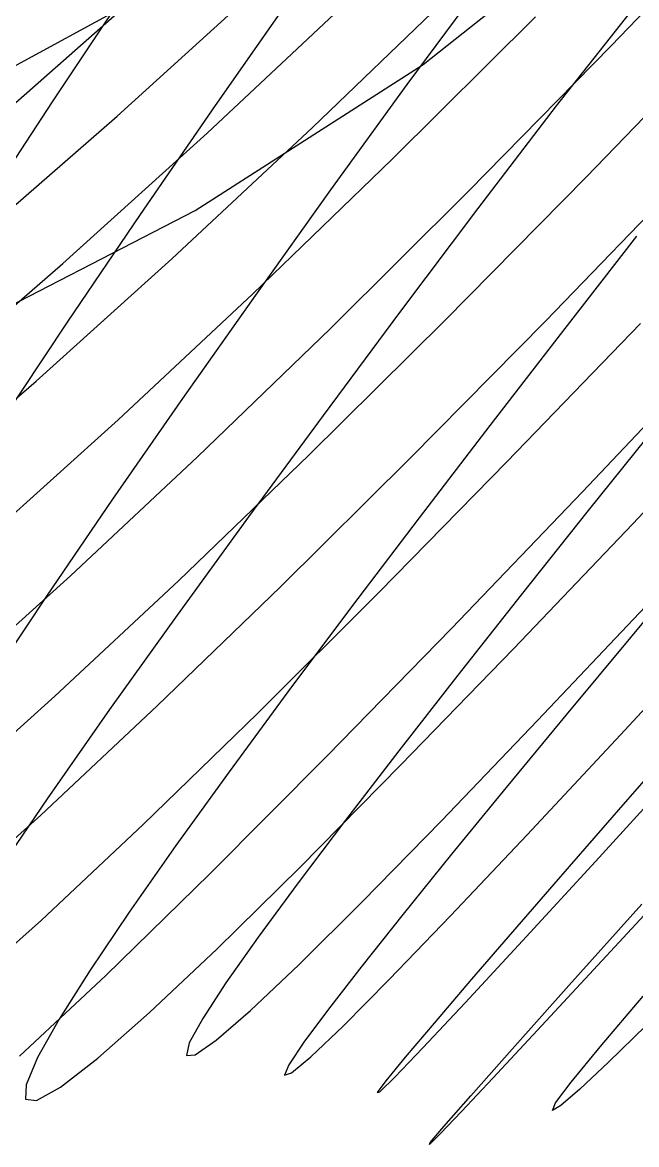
# Model space of a CAD drawing. Extents: x -607 to 1285, y -867 to 355.
# Drawn here: x 49.3 to 145.9, y -859.5 to -682.9 of the extents above; entities that cross this region are included whole.
import ezdxf

# ---------------------------------------------------------------- set-up
doc = ezdxf.new("R2010")
doc.units = 0
for name, color, linetype in [('0_166', 7, 'CONTINUOUS'), ('0_4719', 7, 'CONTINUOUS'), ('0_4822', 7, 'CONTINUOUS'), ('0_4823', 7, 'CONTINUOUS'), ('0_4925', 7, 'CONTINUOUS'), ('0_4926', 7, 'CONTINUOUS'), ('0_4927', 7, 'CONTINUOUS'), ('0_5028', 7, 'CONTINUOUS'), ('0_5029', 7, 'CONTINUOUS'), ('0_5030', 7, 'CONTINUOUS'), ('0_5031', 7, 'CONTINUOUS'), ('0_5132', 7, 'CONTINUOUS'), ('0_5133', 7, 'CONTINUOUS'), ('0_5134', 7, 'CONTINUOUS'), ('0_5135', 7, 'CONTINUOUS'), ('0_5234', 7, 'CONTINUOUS'), ('0_5235', 7, 'CONTINUOUS'), ('0_5236', 7, 'CONTINUOUS'), ('0_5237', 7, 'CONTINUOUS'), ('0_5238', 7, 'CONTINUOUS'), ('0_5239', 7, 'CONTINUOUS'), ('0_5316', 7, 'CONTINUOUS'), ('0_5317', 7, 'CONTINUOUS'), ('0_5336', 7, 'CONTINUOUS'), ('0_5337', 7, 'CONTINUOUS'), ('0_5338', 7, 'CONTINUOUS'), ('0_5339', 7, 'CONTINUOUS'), ('0_5340', 7, 'CONTINUOUS'), ('0_5341', 7, 'CONTINUOUS'), ('0_5418', 7, 'CONTINUOUS'), ('0_5419', 7, 'CONTINUOUS'), ('0_5420', 7, 'CONTINUOUS'), ('0_5421', 7, 'CONTINUOUS'), ('0_5437', 7, 'CONTINUOUS'), ('0_5438', 7, 'CONTINUOUS'), ('0_5439', 7, 'CONTINUOUS'), ('0_5440', 7, 'CONTINUOUS'), ('0_5441', 7, 'CONTINUOUS'), ('0_5442', 7, 'CONTINUOUS'), ('0_5443', 7, 'CONTINUOUS'), ('0_5520', 7, 'CONTINUOUS'), ('0_5521', 7, 'CONTINUOUS'), ('0_5522', 7, 'CONTINUOUS'), ('0_5523', 7, 'CONTINUOUS'), ('0_5524', 7, 'CONTINUOUS'), ('0_5525', 7, 'CONTINUOUS'), ('0_5526', 7, 'CONTINUOUS'), ('0_5527', 7, 'CONTINUOUS'), ('0_5540', 7, 'CONTINUOUS'), ('0_5541', 7, 'CONTINUOUS'), ('0_5542', 7, 'CONTINUOUS'), ('0_5543', 7, 'CONTINUOUS'), ('0_5544', 7, 'CONTINUOUS'), ('0_5545', 7, 'CONTINUOUS'), ('0_5546', 7, 'CONTINUOUS'), ('0_5623', 7, 'CONTINUOUS'), ('0_5624', 7, 'CONTINUOUS'), ('0_5625', 7, 'CONTINUOUS'), ('0_5626', 7, 'CONTINUOUS'), ('0_5627', 7, 'CONTINUOUS'), ('0_5628', 7, 'CONTINUOUS'), ('0_5629', 7, 'CONTINUOUS'), ('0_5630', 7, 'CONTINUOUS'), ('0_5631', 7, 'CONTINUOUS'), ('0_5632', 7, 'CONTINUOUS'), ('0_5644', 7, 'CONTINUOUS'), ('0_5645', 7, 'CONTINUOUS'), ('0_5646', 7, 'CONTINUOUS'), ('0_5647', 7, 'CONTINUOUS'), ('0_5648', 7, 'CONTINUOUS'), ('0_5649', 7, 'CONTINUOUS'), ('0_5650', 7, 'CONTINUOUS'), ('0_5730', 7, 'CONTINUOUS'), ('0_5731', 7, 'CONTINUOUS'), ('0_5732', 7, 'CONTINUOUS'), ('0_5733', 7, 'CONTINUOUS'), ('0_5734', 7, 'CONTINUOUS'), ('0_5735', 7, 'CONTINUOUS'), ('0_5736', 7, 'CONTINUOUS'), ('0_5737', 7, 'CONTINUOUS'), ('0_5738', 7, 'CONTINUOUS'), ('0_5739', 7, 'CONTINUOUS'), ('0_5740', 7, 'CONTINUOUS'), ('0_5741', 7, 'CONTINUOUS'), ('0_5742', 7, 'CONTINUOUS'), ('0_5743', 7, 'CONTINUOUS'), ('0_5744', 7, 'CONTINUOUS'), ('0_5745', 7, 'CONTINUOUS'), ('0_5746', 7, 'CONTINUOUS'), ('0_5747', 7, 'CONTINUOUS'), ('0_5748', 7, 'CONTINUOUS'), ('0_5749', 7, 'CONTINUOUS'), ('0_5750', 7, 'CONTINUOUS'), ('0_5751', 7, 'CONTINUOUS'), ('0_5752', 7, 'CONTINUOUS'), ('0_5753', 7, 'CONTINUOUS'), ('0_5836', 7, 'CONTINUOUS'), ('0_5837', 7, 'CONTINUOUS'), ('0_5838', 7, 'CONTINUOUS'), ('0_5839', 7, 'CONTINUOUS'), ('0_5840', 7, 'CONTINUOUS'), ('0_5841', 7, 'CONTINUOUS'), ('0_5842', 7, 'CONTINUOUS'), ('0_5843', 7, 'CONTINUOUS'), ('0_5844', 7, 'CONTINUOUS'), ('0_5845', 7, 'CONTINUOUS'), ('0_5846', 7, 'CONTINUOUS'), ('0_5847', 7, 'CONTINUOUS'), ('0_5848', 7, 'CONTINUOUS'), ('0_5849', 7, 'CONTINUOUS'), ('0_5850', 7, 'CONTINUOUS'), ('0_5851', 7, 'CONTINUOUS'), ('0_5852', 7, 'CONTINUOUS'), ('0_5853', 7, 'CONTINUOUS'), ('0_5854', 7, 'CONTINUOUS'), ('0_5855', 7, 'CONTINUOUS'), ('0_5941', 7, 'CONTINUOUS'), ('0_5942', 7, 'CONTINUOUS'), ('0_5943', 7, 'CONTINUOUS'), ('0_5944', 7, 'CONTINUOUS'), ('0_5945', 7, 'CONTINUOUS'), ('0_5946', 7, 'CONTINUOUS'), ('0_5947', 7, 'CONTINUOUS'), ('0_5948', 7, 'CONTINUOUS'), ('0_5949', 7, 'CONTINUOUS'), ('0_5950', 7, 'CONTINUOUS'), ('0_5951', 7, 'CONTINUOUS'), ('0_5952', 7, 'CONTINUOUS'), ('0_5953', 7, 'CONTINUOUS'), ('0_5954', 7, 'CONTINUOUS'), ('0_5955', 7, 'CONTINUOUS'), ('0_5956', 7, 'CONTINUOUS'), ('0_5957', 7, 'CONTINUOUS'), ('0_5958', 7, 'CONTINUOUS'), ('0_5959', 7, 'CONTINUOUS'), ('0_6046', 7, 'CONTINUOUS'), ('0_6047', 7, 'CONTINUOUS'), ('0_6048', 7, 'CONTINUOUS'), ('0_6049', 7, 'CONTINUOUS'), ('0_6050', 7, 'CONTINUOUS'), ('0_6051', 7, 'CONTINUOUS'), ('0_6052', 7, 'CONTINUOUS'), ('0_6053', 7, 'CONTINUOUS'), ('0_6054', 7, 'CONTINUOUS'), ('0_6055', 7, 'CONTINUOUS'), ('0_6056', 7, 'CONTINUOUS'), ('0_6057', 7, 'CONTINUOUS'), ('0_6058', 7, 'CONTINUOUS'), ('0_6059', 7, 'CONTINUOUS'), ('0_6060', 7, 'CONTINUOUS'), ('0_6150', 7, 'CONTINUOUS'), ('0_6151', 7, 'CONTINUOUS'), ('0_6152', 7, 'CONTINUOUS'), ('0_6153', 7, 'CONTINUOUS'), ('0_6154', 7, 'CONTINUOUS'), ('0_6155', 7, 'CONTINUOUS'), ('0_6156', 7, 'CONTINUOUS'), ('0_6157', 7, 'CONTINUOUS'), ('0_6158', 7, 'CONTINUOUS'), ('0_6159', 7, 'CONTINUOUS'), ('0_6160', 7, 'CONTINUOUS'), ('0_6161', 7, 'CONTINUOUS'), ('0_6162', 7, 'CONTINUOUS'), ('0_62', 7, 'CONTINUOUS'), ('0_6256', 7, 'CONTINUOUS'), ('0_6257', 7, 'CONTINUOUS'), ('0_6258', 7, 'CONTINUOUS'), ('0_6259', 7, 'CONTINUOUS'), ('0_6260', 7, 'CONTINUOUS'), ('0_6261', 7, 'CONTINUOUS'), ('0_6262', 7, 'CONTINUOUS'), ('0_6263', 7, 'CONTINUOUS'), ('0_63', 7, 'CONTINUOUS'), ('0_64', 7, 'CONTINUOUS'), ('0_65', 7, 'CONTINUOUS')]:
    doc.layers.add(name, color=color, linetype=linetype)

msp = doc.modelspace()

# ---------------------------------------------------------------- linework, layer by layer
at = {"layer": '0_166'}
msp.add_polyline3d([(37.7403, -695.3213, -3612.6758), (74.9882, -675.0051, -3625.1055)], dxfattribs=at)
at = {"layer": '0_4719'}
msp.add_polyline3d([(47.7924, -695.8756, -2992.7612), (71.2849, -675.1331, -3001.0757)], dxfattribs=at)
at = {"layer": '0_4822'}
msp.add_polyline3d([(41.2071, -717.5911, -2984.5916), (64.1959, -697.5992, -2994.3228)], dxfattribs=at)
at = {"layer": '0_4823'}
msp.add_polyline3d([(64.1959, -697.5992, -2994.3228), (87.8601, -676.1367, -3002.0742)], dxfattribs=at)
at = {"layer": '0_4925'}
msp.add_polyline3d([(33.8027, -739.7229, -2974.535), (55.6616, -720.7861, -2984.9844)], dxfattribs=at)
at = {"layer": '0_4926'}
msp.add_polyline3d([(55.6616, -720.7861, -2984.9844), (78.3335, -700.3061, -2993.4805)], dxfattribs=at)
at = {"layer": '0_4927'}
msp.add_polyline3d([(78.3335, -700.3061, -2993.4805), (101.7168, -678.3899, -3000.0261)], dxfattribs=at)
at = {"layer": '0_5028'}
msp.add_polyline3d([(30.9814, -756.9418, -2962.8125), (51.4327, -739.3068, -2973.9893)], dxfattribs=at)
at = {"layer": '0_5029'}
msp.add_polyline3d([(51.4327, -739.3068, -2973.9893), (72.7884, -720.1003, -2983.2373)], dxfattribs=at)
at = {"layer": '0_5030'}
msp.add_polyline3d([(72.7884, -720.1003, -2983.2373), (94.9499, -699.427, -2990.561)], dxfattribs=at)
at = {"layer": '0_5031'}
msp.add_polyline3d([(94.9499, -699.427, -2990.561), (117.8181, -677.3913, -2995.9656)], dxfattribs=at)
at = {"layer": '0_5132'}
msp.add_polyline3d([(44.0697, -763.6433, -2970.0322), (64.3514, -745.389, -2979.9536)], dxfattribs=at)
at = {"layer": '0_5133'}
msp.add_polyline3d([(64.3514, -745.389, -2979.9536), (85.5045, -725.6293, -2987.8599)], dxfattribs=at)
at = {"layer": '0_5134'}
msp.add_polyline3d([(85.5045, -725.6293, -2987.8599), (107.4347, -704.4686, -2993.7705)], dxfattribs=at)
at = {"layer": '0_5135'}
msp.add_polyline3d([(107.4347, -704.4686, -2993.7705), (130.0479, -682.0109, -2997.7048)], dxfattribs=at)
at = {"layer": '0_5234'}
msp.add_polyline3d([(37.7868, -787.1283, -2966.822), (56.8263, -769.9752, -2977.4668)], dxfattribs=at)
at = {"layer": '0_5235'}
msp.add_polyline3d([(56.8263, -769.9752, -2977.4668), (76.8557, -751.2347, -2986.0344)], dxfattribs=at)
at = {"layer": '0_5236'}
msp.add_polyline3d([(76.8557, -751.2347, -2986.0344), (97.7794, -731.0147, -2992.553)], dxfattribs=at)
at = {"layer": '0_5237'}
msp.add_polyline3d([(97.7794, -731.0147, -2992.553), (119.5017, -709.4232, -2997.051)], dxfattribs=at)
at = {"layer": '0_5238'}
msp.add_polyline3d([(119.5017, -709.4232, -2997.051), (141.9268, -686.568, -2999.5571)], dxfattribs=at)
at = {"layer": '0_5239'}
msp.add_polyline3d([(141.9268, -686.568, -2999.5571), (164.9591, -662.5569, -3000.0994)], dxfattribs=at)
at = {"layer": '0_5316'}
msp.add_polyline3d([(65.8225, -677.5309, -2548.314), (53.9549, -695.3651, -2571.1467)], dxfattribs=at)
at = {"layer": '0_5317'}
msp.add_polyline3d([(53.9549, -695.3651, -2571.1467), (42.3925, -713.0249, -2594.6086)], dxfattribs=at)
at = {"layer": '0_5336'}
msp.add_polyline3d([(36.0211, -805.4351, -2961.525), (54.3654, -788.9168, -2973.5376)], dxfattribs=at)
at = {"layer": '0_5337'}
msp.add_polyline3d([(54.3654, -788.9168, -2973.5376), (73.8394, -770.7227, -2983.4712)], dxfattribs=at)
at = {"layer": '0_5338'}
msp.add_polyline3d([(73.8394, -770.7227, -2983.4712), (94.3401, -750.9678, -2991.3516)], dxfattribs=at)
at = {"layer": '0_5339'}
msp.add_polyline3d([(94.3401, -750.9678, -2991.3516), (115.7641, -729.7668, -2997.2056)], dxfattribs=at)
at = {"layer": '0_5340'}
msp.add_polyline3d([(115.7641, -729.7668, -2997.2056), (138.0082, -707.2349, -3001.0596)], dxfattribs=at)
at = {"layer": '0_5341'}
msp.add_polyline3d([(138.0082, -707.2349, -3001.0596), (160.9694, -683.4866, -3002.9402)], dxfattribs=at)
at = {"layer": '0_5418'}
msp.add_polyline3d([(91.6341, -678.7323, -2540.0425), (79.6309, -695.9349, -2562.1995)], dxfattribs=at)
at = {"layer": '0_5419'}
msp.add_polyline3d([(79.6309, -695.9349, -2562.1995), (67.8166, -713.0917, -2585.1157)], dxfattribs=at)
at = {"layer": '0_5420'}
msp.add_polyline3d([(67.8166, -713.0917, -2585.1157), (56.3357, -730.0215, -2608.6528)], dxfattribs=at)
at = {"layer": '0_5421'}
msp.add_polyline3d([(56.3357, -730.0215, -2608.6528), (45.3327, -746.5432, -2632.6714)], dxfattribs=at)
at = {"layer": '0_5437'}
msp.add_polyline3d([(35.8886, -822.2496, -2956.473), (52.1827, -807.6124, -2969.3408)], dxfattribs=at)
at = {"layer": '0_5438'}
msp.add_polyline3d([(52.1827, -807.6124, -2969.3408), (52.1826, -807.6124, -2969.3408)], dxfattribs=at)
at = {"layer": '0_5439'}
msp.add_polyline3d([(52.1826, -807.6124, -2969.3408), (70.4984, -790.4356, -2980.2397)], dxfattribs=at)
at = {"layer": '0_5440'}
msp.add_polyline3d([(70.4984, -790.4356, -2980.2397), (89.9055, -771.6794, -2989.0498)], dxfattribs=at)
at = {"layer": '0_5441'}
msp.add_polyline3d([(89.9055, -771.6794, -2989.0498), (110.3055, -751.4545, -2995.801)], dxfattribs=at)
at = {"layer": '0_5442'}
msp.add_polyline3d([(110.3055, -751.4545, -2995.801), (131.5999, -729.871, -3000.523)], dxfattribs=at)
at = {"layer": '0_5443'}
msp.add_polyline3d([(131.5999, -729.871, -3000.523), (153.69, -707.0393, -3003.2454)], dxfattribs=at)
at = {"layer": '0_5520'}
msp.add_polyline3d([(121.9446, -676.2134, -2537.786), (109.781, -692.6382, -2557.9707)], dxfattribs=at)
at = {"layer": '0_5521'}
msp.add_polyline3d([(109.781, -692.6382, -2557.9707), (109.7809, -692.6383, -2557.9707)], dxfattribs=at)
at = {"layer": '0_5522'}
msp.add_polyline3d([(109.7809, -692.6383, -2557.9707), (97.7765, -709.2417, -2580.1743)], dxfattribs=at)
at = {"layer": '0_5523'}
msp.add_polyline3d([(97.7765, -709.2417, -2580.1743), (85.9599, -725.7712, -2603.1084)], dxfattribs=at)
at = {"layer": '0_5524'}
msp.add_polyline3d([(85.9599, -725.7712, -2603.1084), (74.474, -742.0501, -2626.6301)], dxfattribs=at)
at = {"layer": '0_5525'}
msp.add_polyline3d([(74.474, -742.0501, -2626.6301), (63.4617, -757.9015, -2650.5957)], dxfattribs=at)
at = {"layer": '0_5526'}
msp.add_polyline3d([(63.4617, -757.9015, -2650.5957), (53.066, -773.1485, -2674.8623)], dxfattribs=at)
at = {"layer": '0_5527'}
msp.add_polyline3d([(53.066, -773.1485, -2674.8623), (43.4297, -787.6144, -2699.2861)], dxfattribs=at)
at = {"layer": '0_5540'}
msp.add_polyline3d([(39.0602, -835.9154, -2952.479), (52.3036, -824.1362, -2965.9062)], dxfattribs=at)
at = {"layer": '0_5541'}
msp.add_polyline3d([(52.3036, -824.1362, -2965.9062), (68.3074, -809.1004, -2977.4844)], dxfattribs=at)
at = {"layer": '0_5542'}
msp.add_polyline3d([(68.3074, -809.1004, -2977.4844), (68.3074, -809.1005, -2977.4844)], dxfattribs=at)
at = {"layer": '0_5543'}
msp.add_polyline3d([(68.3074, -809.1005, -2977.4844), (86.3205, -791.5746, -2987.0225)], dxfattribs=at)
at = {"layer": '0_5544'}
msp.add_polyline3d([(86.3205, -791.5746, -2987.0225), (105.4305, -772.5176, -2994.45)], dxfattribs=at)
at = {"layer": '0_5545'}
msp.add_polyline3d([(105.4305, -772.5176, -2994.45), (125.5388, -752.0409, -2999.8047)], dxfattribs=at)
at = {"layer": '0_5546'}
msp.add_polyline3d([(125.5388, -752.0409, -2999.8047), (146.5464, -730.2562, -3003.1243)], dxfattribs=at)
at = {"layer": '0_5623'}
msp.add_polyline3d([(145.9208, -680.0161, -2534.994), (133.3018, -696.0028, -2552.463)], dxfattribs=at)
at = {"layer": '0_5624'}
msp.add_polyline3d([(133.3018, -696.0028, -2552.463), (120.8928, -712.1953, -2572.967)], dxfattribs=at)
at = {"layer": '0_5625'}
msp.add_polyline3d([(120.8928, -712.1953, -2572.967), (120.8928, -712.1953, -2572.9673)], dxfattribs=at)
at = {"layer": '0_5626'}
msp.add_polyline3d([(120.8928, -712.1953, -2572.9673), (108.6457, -728.5023, -2595.4983)], dxfattribs=at)
at = {"layer": '0_5627'}
msp.add_polyline3d([(108.6457, -728.5023, -2595.4983), (96.5875, -744.7146, -2618.7861)], dxfattribs=at)
at = {"layer": '0_5628'}
msp.add_polyline3d([(96.5875, -744.7146, -2618.7861), (84.8646, -760.6534, -2642.6772)], dxfattribs=at)
at = {"layer": '0_5629'}
msp.add_polyline3d([(84.8646, -760.6534, -2642.6772), (73.6236, -776.1405, -2667.0186)], dxfattribs=at)
at = {"layer": '0_5630'}
msp.add_polyline3d([(73.6236, -776.1405, -2667.0186), (63.0107, -790.9972, -2691.6565)], dxfattribs=at)
at = {"layer": '0_5631'}
msp.add_polyline3d([(63.0107, -790.9972, -2691.6565), (53.1725, -805.0452, -2716.4377)], dxfattribs=at)
at = {"layer": '0_5632'}
msp.add_polyline3d([(53.1725, -805.0452, -2716.4377), (44.2552, -818.1058, -2741.209)], dxfattribs=at)
at = {"layer": '0_5644'}
msp.add_polyline3d([(48.8317, -845.5596, -2969.1565), (62.388, -832.8497, -2981.8423)], dxfattribs=at)
at = {"layer": '0_5645'}
msp.add_polyline3d([(62.388, -832.8497, -2981.8423), (78.7687, -816.832, -2992.5242)], dxfattribs=at)
at = {"layer": '0_5646'}
msp.add_polyline3d([(78.7687, -816.832, -2992.5242), (78.7688, -816.8319, -2992.5242)], dxfattribs=at)
at = {"layer": '0_5647'}
msp.add_polyline3d([(78.7688, -816.8319, -2992.5242), (97.2161, -798.2965, -3001.0522)], dxfattribs=at)
at = {"layer": '0_5648'}
msp.add_polyline3d([(97.2161, -798.2965, -3001.0522), (116.8046, -778.2315, -3007.4092)], dxfattribs=at)
at = {"layer": '0_5649'}
msp.add_polyline3d([(116.8046, -778.2315, -3007.4092), (137.4297, -756.7551, -3011.6401)], dxfattribs=at)
at = {"layer": '0_5650'}
msp.add_polyline3d([(137.4297, -756.7551, -3011.6401), (158.9867, -733.9858, -3013.79)], dxfattribs=at)
at = {"layer": '0_5730'}
msp.add_polyline3d([(145.934, -716.5095, -2596.2917), (134.2759, -731.4906, -2618.045)], dxfattribs=at)
at = {"layer": '0_5731'}
msp.add_polyline3d([(134.2759, -731.4906, -2618.045), (122.8218, -746.3186, -2640.395)], dxfattribs=at)
at = {"layer": '0_5732'}
msp.add_polyline3d([(122.8218, -746.3186, -2640.395), (111.7096, -760.8292, -2663.2012)], dxfattribs=at)
at = {"layer": '0_5733'}
msp.add_polyline3d([(111.7096, -760.8292, -2663.2012), (101.0773, -774.8582, -2686.3232)], dxfattribs=at)
at = {"layer": '0_5734'}
msp.add_polyline3d([(101.0773, -774.8582, -2686.3232), (91.0628, -788.2412, -2709.6204)], dxfattribs=at)
at = {"layer": '0_5735'}
msp.add_polyline3d([(91.0628, -788.2412, -2709.6204), (81.8042, -800.814, -2732.9521)], dxfattribs=at)
at = {"layer": '0_5736'}
msp.add_polyline3d([(81.8042, -800.814, -2732.9521), (73.4394, -812.4124, -2756.178)], dxfattribs=at)
at = {"layer": '0_5737'}
msp.add_polyline3d([(73.4394, -812.4124, -2756.178), (66.1062, -822.872, -2779.1575)], dxfattribs=at)
at = {"layer": '0_5738'}
msp.add_polyline3d([(66.1062, -822.872, -2779.1575), (59.9428, -832.0287, -2801.7498)], dxfattribs=at)
at = {"layer": '0_5739'}
msp.add_polyline3d([(59.9428, -832.0287, -2801.7498), (55.0872, -839.718, -2823.8145)], dxfattribs=at)
at = {"layer": '0_5740'}
msp.add_polyline3d([(55.0872, -839.718, -2823.8145), (51.6771, -845.7759, -2845.2112)], dxfattribs=at)
at = {"layer": '0_5741'}
msp.add_polyline3d([(51.6771, -845.7759, -2845.2112), (49.8507, -850.038, -2865.799)], dxfattribs=at)
at = {"layer": '0_5742'}
msp.add_polyline3d([(49.8507, -850.038, -2865.799), (49.7458, -852.34, -2885.438)], dxfattribs=at)
at = {"layer": '0_5743'}
msp.add_polyline3d([(49.7458, -852.34, -2885.438), (51.5005, -852.5178, -2903.9868)], dxfattribs=at)
at = {"layer": '0_5744'}
msp.add_polyline3d([(51.5005, -852.5178, -2903.9868), (55.2527, -850.407, -2921.3054)], dxfattribs=at)
at = {"layer": '0_5745'}
msp.add_polyline3d([(55.2527, -850.407, -2921.3054), (61.1404, -845.8433, -2937.2532)], dxfattribs=at)
at = {"layer": '0_5746'}
msp.add_polyline3d([(61.1404, -845.8433, -2937.2532), (69.3016, -838.6625, -2951.6895)], dxfattribs=at)
at = {"layer": '0_5747'}
msp.add_polyline3d([(69.3016, -838.6625, -2951.6895), (79.8741, -828.7004, -2964.4736)], dxfattribs=at)
at = {"layer": '0_5748'}
msp.add_polyline3d([(79.8741, -828.7004, -2964.4736), (92.9961, -815.7926, -2975.4653)], dxfattribs=at)
at = {"layer": '0_5749'}
msp.add_polyline3d([(92.9961, -815.7926, -2975.4653), (108.8054, -799.7749, -2984.5237)], dxfattribs=at)
at = {"layer": '0_5750'}
msp.add_polyline3d([(108.8054, -799.7749, -2984.5237), (108.8052, -799.7751, -2984.524)], dxfattribs=at)
at = {"layer": '0_5751'}
msp.add_polyline3d([(108.8052, -799.7751, -2984.524), (126.5491, -781.4499, -2991.5742)], dxfattribs=at)
at = {"layer": '0_5752'}
msp.add_polyline3d([(126.5491, -781.4499, -2991.5742), (145.322, -761.7971, -2996.6562)], dxfattribs=at)
at = {"layer": '0_5753'}
msp.add_polyline3d([(145.322, -761.7971, -2996.6562), (165.0325, -740.9185, -2999.8013)], dxfattribs=at)
at = {"layer": '0_5836'}
msp.add_polyline3d([(149.3205, -745.9706, -2663.0417), (138.3263, -759.6925, -2685.2905)], dxfattribs=at)
at = {"layer": '0_5837'}
msp.add_polyline3d([(138.3263, -759.6925, -2685.2905), (127.7701, -772.9578, -2707.7637)], dxfattribs=at)
at = {"layer": '0_5838'}
msp.add_polyline3d([(127.7701, -772.9578, -2707.7637), (117.7888, -785.6066, -2730.3245)], dxfattribs=at)
at = {"layer": '0_5839'}
msp.add_polyline3d([(117.7888, -785.6066, -2730.3245), (108.5197, -797.4794, -2752.8364)], dxfattribs=at)
at = {"layer": '0_5840'}
msp.add_polyline3d([(108.5197, -797.4794, -2752.8364), (100.0999, -808.4163, -2775.1633)], dxfattribs=at)
at = {"layer": '0_5841'}
msp.add_polyline3d([(100.0999, -808.4163, -2775.1633), (92.6665, -818.2577, -2797.168)], dxfattribs=at)
at = {"layer": '0_5842'}
msp.add_polyline3d([(92.6665, -818.2577, -2797.168), (86.3567, -826.8437, -2818.7146)], dxfattribs=at)
at = {"layer": '0_5843'}
msp.add_polyline3d([(86.3567, -826.8437, -2818.7146), (81.3076, -834.0146, -2839.666)], dxfattribs=at)
at = {"layer": '0_5844'}
msp.add_polyline3d([(81.3076, -834.0146, -2839.666), (77.6563, -839.6108, -2859.8862)], dxfattribs=at)
at = {"layer": '0_5845'}
msp.add_polyline3d([(77.6563, -839.6108, -2859.8862), (75.54, -843.4725, -2879.2383)], dxfattribs=at)
at = {"layer": '0_5846'}
msp.add_polyline3d([(75.54, -843.4725, -2879.2383), (75.0957, -845.4398, -2897.586)], dxfattribs=at)
at = {"layer": '0_5847'}
msp.add_polyline3d([(75.0957, -845.4398, -2897.586), (76.4607, -845.3532, -2914.7925)], dxfattribs=at)
at = {"layer": '0_5848'}
msp.add_polyline3d([(76.4607, -845.3532, -2914.7925), (79.772, -843.0527, -2930.7214)], dxfattribs=at)
at = {"layer": '0_5849'}
msp.add_polyline3d([(79.772, -843.0527, -2930.7214), (85.1668, -838.3789, -2945.2363)], dxfattribs=at)
at = {"layer": '0_5850'}
msp.add_polyline3d([(85.1668, -838.3789, -2945.2363), (92.7823, -831.1718, -2958.2004)], dxfattribs=at)
at = {"layer": '0_5851'}
msp.add_polyline3d([(92.7823, -831.1718, -2958.2004), (102.7555, -821.2716, -2969.4775)], dxfattribs=at)
at = {"layer": '0_5852'}
msp.add_polyline3d([(102.7555, -821.2716, -2969.4775), (115.2236, -808.5188, -2978.931)], dxfattribs=at)
at = {"layer": '0_5853'}
msp.add_polyline3d([(115.2236, -808.5188, -2978.931), (130.3237, -792.7535, -2986.424)], dxfattribs=at)
at = {"layer": '0_5854'}
msp.add_polyline3d([(130.3237, -792.7535, -2986.424), (130.3236, -792.7535, -2986.4238)], dxfattribs=at)
at = {"layer": '0_5855'}
msp.add_polyline3d([(130.3236, -792.7535, -2986.4238), (147.3224, -774.7698, -2991.9417)], dxfattribs=at)
at = {"layer": '0_5941'}
msp.add_polyline3d([(155.6693, -766.8188, -2705.784), (144.9671, -779.6405, -2728.3152)], dxfattribs=at)
at = {"layer": '0_5942'}
msp.add_polyline3d([(144.9671, -779.6405, -2728.3152), (134.8342, -791.8438, -2750.906)], dxfattribs=at)
at = {"layer": '0_5943'}
msp.add_polyline3d([(134.8342, -791.8438, -2750.906), (125.406, -803.2731, -2773.4124)], dxfattribs=at)
at = {"layer": '0_5944'}
msp.add_polyline3d([(125.406, -803.2731, -2773.4124), (116.8183, -813.7732, -2795.6895)], dxfattribs=at)
at = {"layer": '0_5945'}
msp.add_polyline3d([(116.8183, -813.7732, -2795.6895), (109.2067, -823.1887, -2817.593)], dxfattribs=at)
at = {"layer": '0_5946'}
msp.add_polyline3d([(109.2067, -823.1887, -2817.593), (102.7069, -831.364, -2838.9788)], dxfattribs=at)
at = {"layer": '0_5947'}
msp.add_polyline3d([(102.7069, -831.364, -2838.9788), (97.4545, -838.1437, -2859.702)], dxfattribs=at)
at = {"layer": '0_5948'}
msp.add_polyline3d([(97.4545, -838.1437, -2859.702), (93.5852, -843.3726, -2879.6182)], dxfattribs=at)
at = {"layer": '0_5949'}
msp.add_polyline3d([(93.5852, -843.3726, -2879.6182), (91.2347, -846.895, -2898.5833)], dxfattribs=at)
at = {"layer": '0_5950'}
msp.add_polyline3d([(91.2347, -846.895, -2898.5833), (90.5386, -848.5557, -2916.4524)], dxfattribs=at)
at = {"layer": '0_5951'}
msp.add_polyline3d([(90.5386, -848.5557, -2916.4524), (91.6326, -848.1991, -2933.0813)], dxfattribs=at)
at = {"layer": '0_5952'}
msp.add_polyline3d([(91.6326, -848.1991, -2933.0813), (94.6524, -845.6699, -2948.3254)], dxfattribs=at)
at = {"layer": '0_5953'}
msp.add_polyline3d([(94.6524, -845.6699, -2948.3254), (99.7336, -840.8127, -2962.0405)], dxfattribs=at)
at = {"layer": '0_5954'}
msp.add_polyline3d([(99.7336, -840.8127, -2962.0405), (107.0119, -833.4721, -2974.082)], dxfattribs=at)
at = {"layer": '0_5955'}
msp.add_polyline3d([(107.0119, -833.4721, -2974.082), (116.6229, -823.4926, -2984.3057)], dxfattribs=at)
at = {"layer": '0_5956'}
msp.add_polyline3d([(116.6229, -823.4926, -2984.3057), (128.7023, -810.7188, -2992.5664)], dxfattribs=at)
at = {"layer": '0_5957'}
msp.add_polyline3d([(128.7023, -810.7188, -2992.5664), (143.3858, -794.9954, -2998.7205)], dxfattribs=at)
at = {"layer": '0_5958'}
msp.add_polyline3d([(143.3858, -794.9954, -2998.7205), (143.3856, -794.9955, -2998.7205)], dxfattribs=at)
at = {"layer": '0_5959'}
msp.add_polyline3d([(143.3856, -794.9955, -2998.7205), (159.9517, -777.1118, -3002.8008)], dxfattribs=at)
at = {"layer": '0_6046'}
msp.add_polyline3d([(154.4546, -793.7549, -2773.7046), (144.4814, -805.1738, -2796.3564)], dxfattribs=at)
at = {"layer": '0_6047'}
msp.add_polyline3d([(144.4814, -805.1738, -2796.3564), (135.3135, -815.7012, -2818.735)], dxfattribs=at)
at = {"layer": '0_6048'}
msp.add_polyline3d([(135.3135, -815.7012, -2818.735), (127.0921, -825.1788, -2840.6863)], dxfattribs=at)
at = {"layer": '0_6049'}
msp.add_polyline3d([(127.0921, -825.1788, -2840.6863), (119.9581, -833.4486, -2862.0566)], dxfattribs=at)
at = {"layer": '0_6050'}
msp.add_polyline3d([(119.9581, -833.4486, -2862.0566), (114.0527, -840.3523, -2882.6921)], dxfattribs=at)
at = {"layer": '0_6051'}
msp.add_polyline3d([(114.0527, -840.3523, -2882.6921), (109.5168, -845.7316, -2902.4392)], dxfattribs=at)
at = {"layer": '0_6052'}
msp.add_polyline3d([(109.5168, -845.7316, -2902.4392), (106.4916, -849.4283, -2921.1436)], dxfattribs=at)
at = {"layer": '0_6053'}
msp.add_polyline3d([(106.4916, -849.4283, -2921.1436), (105.118, -851.2844, -2938.6519)], dxfattribs=at)
at = {"layer": '0_6054'}
msp.add_polyline3d([(105.118, -851.2844, -2938.6519), (105.5372, -851.1415, -2954.8103)], dxfattribs=at)
at = {"layer": '0_6055'}
msp.add_polyline3d([(105.5372, -851.1415, -2954.8103), (107.8901, -848.8414, -2969.4648)], dxfattribs=at)
at = {"layer": '0_6056'}
msp.add_polyline3d([(107.8901, -848.8414, -2969.4648), (112.3178, -844.2258, -2982.462)], dxfattribs=at)
at = {"layer": '0_6057'}
msp.add_polyline3d([(112.3178, -844.2258, -2982.462), (118.9614, -837.1368, -2993.6475)], dxfattribs=at)
at = {"layer": '0_6058'}
msp.add_polyline3d([(118.9614, -837.1368, -2993.6475), (127.9618, -827.4159, -3002.8682)], dxfattribs=at)
at = {"layer": '0_6059'}
msp.add_polyline3d([(127.9618, -827.4159, -3002.8682), (139.4602, -814.905, -3009.9697)], dxfattribs=at)
at = {"layer": '0_6060'}
msp.add_polyline3d([(139.4602, -814.905, -3009.9697), (153.5976, -799.4458, -3014.7983)], dxfattribs=at)
at = {"layer": '0_6150'}
msp.add_polyline3d([(155.442, -814.358, -2819.2686), (145.8296, -824.7638, -2842.048)], dxfattribs=at)
at = {"layer": '0_6151'}
msp.add_polyline3d([(145.8296, -824.7638, -2842.048), (137.1721, -834.1158, -2864.358)], dxfattribs=at)
at = {"layer": '0_6152'}
msp.add_polyline3d([(137.1721, -834.1158, -2864.358), (129.6156, -842.2538, -2886.0317)], dxfattribs=at)
at = {"layer": '0_6153'}
msp.add_polyline3d([(129.6156, -842.2538, -2886.0317), (123.3064, -849.0177, -2906.9026)], dxfattribs=at)
at = {"layer": '0_6154'}
msp.add_polyline3d([(123.3064, -849.0177, -2906.9026), (118.3904, -854.2471, -2926.8035)], dxfattribs=at)
at = {"layer": '0_6155'}
msp.add_polyline3d([(118.3904, -854.2471, -2926.8035), (115.0138, -857.7819, -2945.5679)], dxfattribs=at)
at = {"layer": '0_6156'}
msp.add_polyline3d([(115.0138, -857.7819, -2945.5679), (113.3229, -859.4619, -2963.0288)], dxfattribs=at)
at = {"layer": '0_6157'}
msp.add_polyline3d([(113.3229, -859.4619, -2963.0288), (113.4638, -859.1267, -2979.0193)], dxfattribs=at)
at = {"layer": '0_6158'}
msp.add_polyline3d([(113.4638, -859.1267, -2979.0193), (115.5826, -856.6163, -2993.3728)], dxfattribs=at)
at = {"layer": '0_6159'}
msp.add_polyline3d([(115.5826, -856.6163, -2993.3728), (119.8254, -851.7703, -3005.9224)], dxfattribs=at)
at = {"layer": '0_6160'}
msp.add_polyline3d([(119.8254, -851.7703, -3005.9224), (126.3385, -844.4286, -3016.5015)], dxfattribs=at)
at = {"layer": '0_6161'}
msp.add_polyline3d([(126.3385, -844.4286, -3016.5015), (135.2679, -834.4309, -3024.9429)], dxfattribs=at)
at = {"layer": '0_6162'}
msp.add_polyline3d([(135.2679, -834.4309, -3024.9429), (146.7597, -821.6171, -3031.0798)], dxfattribs=at)
at = {"layer": '0_62'}
msp.add_polyline3d([(38.8317, -731.8543, -3627.0005), (76.4472, -712.4431, -3639.706)], dxfattribs=at)
at = {"layer": '0_6256'}
msp.add_polyline3d([(147.4205, -840.7062, -2901.1567), (141.5152, -846.4705, -2921.034)], dxfattribs=at)
at = {"layer": '0_6257'}
msp.add_polyline3d([(141.5152, -846.4705, -2921.034), (136.9981, -850.7249, -2939.8962)], dxfattribs=at)
at = {"layer": '0_6258'}
msp.add_polyline3d([(136.9981, -850.7249, -2939.8962), (134.0104, -853.3185, -2957.5798)], dxfattribs=at)
at = {"layer": '0_6259'}
msp.add_polyline3d([(134.0104, -853.3185, -2957.5798), (132.6935, -854.1003, -2973.9211)], dxfattribs=at)
at = {"layer": '0_6260'}
msp.add_polyline3d([(132.6935, -854.1003, -2973.9211), (133.1885, -852.9192, -2988.756)], dxfattribs=at)
at = {"layer": '0_6261'}
msp.add_polyline3d([(133.1885, -852.9192, -2988.756), (135.6365, -849.6241, -3001.921)], dxfattribs=at)
at = {"layer": '0_6262'}
msp.add_polyline3d([(135.6365, -849.6241, -3001.921), (140.179, -844.0642, -3013.2522)], dxfattribs=at)
at = {"layer": '0_6263'}
msp.add_polyline3d([(140.179, -844.0642, -3013.2522), (146.957, -836.0883, -3022.5857)], dxfattribs=at)
at = {"layer": '0_63'}
msp.add_polyline3d([(76.4472, -712.4431, -3639.706), (76.4477, -712.4433, -3639.7063)], dxfattribs=at)
at = {"layer": '0_64'}
msp.add_polyline3d([(76.4477, -712.4433, -3639.7063), (112.3425, -689.4998, -3651.29)], dxfattribs=at)
at = {"layer": '0_65'}
msp.add_polyline3d([(112.3425, -689.4998, -3651.29), (145.0576, -663.5163, -3661.2278)], dxfattribs=at)

doc.saveas('drawing.dxf')
